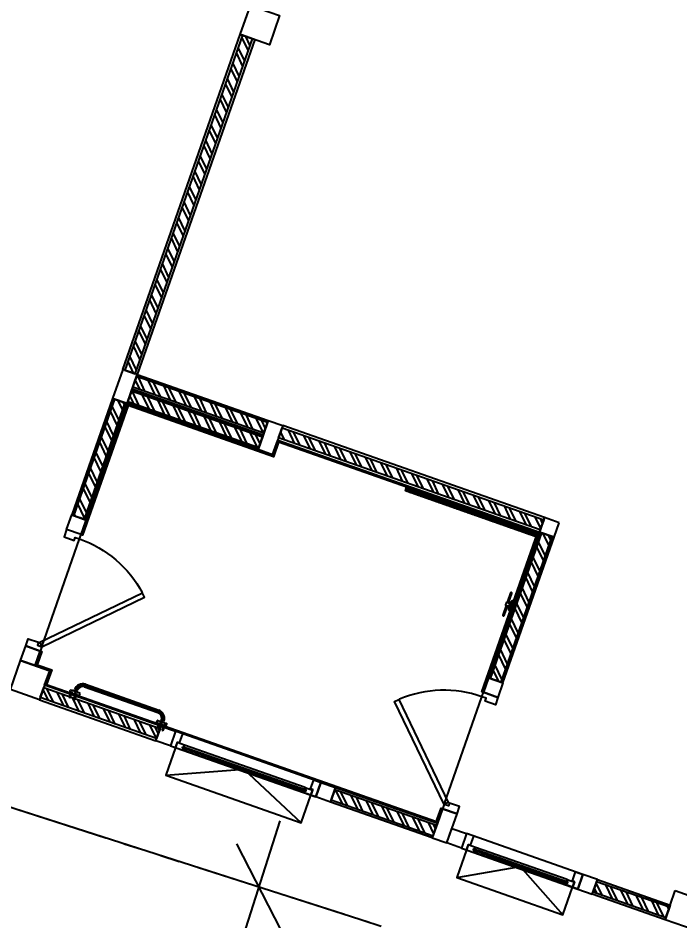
# Model space of a CAD drawing. Header units: inches. Extents: x -1366 to 1207, y -585 to 2554.
# Drawn here: x 390.8 to 395.09, y 2006.19 to 2012.04 of the extents above; entities that cross this region are included whole.
import ezdxf

# ---------------------------------------------------------------- set-up
doc = ezdxf.new("R2010")
doc.units = ezdxf.units.IN
doc.header["$MEASUREMENT"] = 0
doc.header["$PDSIZE"] = 0.05
doc.linetypes.add('CENTER', pattern=[1.625, 1.25, -0.125, 0.125, -0.125])
doc.linetypes.add('HOTWR', pattern=[1.625, 1, -0.125, 0.125, -0.125, 0.125, -0.125])
doc.layers.get('0').update_dxf_attribs({"linetype": 'CONTINUOUS'})
doc.layers.get('DEFPOINTS').update_dxf_attribs({"linetype": 'CONTINUOUS'})
for name, color, linetype in [('COLM', 3, 'CONTINUOUS'), ('DIM', 7, 'CONTINUOUS'), ('DOOR', 7, 'CONTINUOUS'), ('DOOR_SWNG', 1, 'CONTINUOUS'), ('Floor-2', 9, 'CONTINUOUS'), ('SANITARY', 9, 'CONTINUOUS'), ('Set Back', 10, 'HOTWR'), ('WALL', 7, 'CONTINUOUS'), ('Wall-Tile', 4, 'CONTINUOUS'), ('WALL_HATC', 251, 'CONTINUOUS'), ('WC-DET', 8, 'CONTINUOUS'), ('WC-OUT', 9, 'CONTINUOUS'), ('wind', 7, 'CONTINUOUS')]:
    doc.layers.add(name, color=color, linetype=linetype)
doc.styles.add('style10', font='THSarabun.ttf')
doc.dimstyles.new('C-CC100', dxfattribs={"dimtxt": 0.225, "dimasz": 0.15, "dimexe": 0.25, "dimexo": 0, "dimgap": 0.09, "dimtad": 1, "dimtih": 1, "dimtoh": 1, "dimzin": 0, "dimdsep": 46, "dimtxsty": 'style10', "dimblk1": 'B-2', "dimblk2": 'B-2', "dimsah": 1, "dimcen": 0.09, "dimdle": 0.18, "dimclrd": 1, "dimclre": 7, "dimclrt": 2, "dimadec": 0, "dimazin": 0, "dimtfac": 1, "dimtix": 1, "dimtmove": 2, "dimatfit": 3, "dimldrblk": 'B-2', "dimfxl": 1, "dimtolj": 1, "dimtzin": 0, "dimarcsym": 0})
doc.dimstyles.new('L-L350a-2', dxfattribs={"dimscale": 3, "dimtxt": 0.25, "dimasz": 0.15, "dimexe": 0.25, "dimexo": 0, "dimgap": 0.09, "dimtad": 1, "dimzin": 0, "dimdsep": 46, "dimtxsty": 'style10', "dimblk": 'B-3', "dimcen": 0.09, "dimdle": 0.18, "dimclrd": 1, "dimclre": 7, "dimclrt": 4, "dimadec": 0, "dimazin": 0, "dimtfac": 1, "dimtix": 1, "dimtmove": 2, "dimatfit": 3, "dimldrblk": 'B-2', "dimfxl": 1, "dimtolj": 1, "dimtzin": 0, "dimarcsym": 0})
pattern_1 = [(295.64616, (369.856366, 1979.938266), (0.06761131, 0.03246091), []), (295.64616, (369.84465, 1979.90491), (0.06761131, 0.03246091), [])]
pattern_2 = [(295.64616, (369.95072, 1979.90513), (0.06761131, 0.03246091), []), (295.64616, (369.939, 1979.87177), (0.06761131, 0.03246091), [])]

# ---------------------------------------------------------------- blocks, each defined once
blk = doc.blocks.new('B-3')
at = {"layer": 'DIM', "color": 7}
blk.add_line((-0.495, -0.495), (0.495, 0.495), dxfattribs=at)
at = {"layer": 'DIM'}
blk.add_line((-1, 0), (1, 0), dxfattribs=at)
blk = doc.blocks.new('*D89')
at = {"layer": 'DEFPOINTS', "color": 0, "transparency": 16777216}
for p in [(389.8161, 2007.2255), (392.3638, 2006.409), (388.5954, 2003.4163)]:
    blk.add_point(p, dxfattribs=at)
at = {"layer": 'DIM', "color": 7, "lineweight": -2, "transparency": 16777216}
for p, q in [((389.8161, 2007.2255), (393.078, 2006.1801)), ((388.5954, 2003.4163), (391.8573, 2002.3709))]:
    blk.add_line(p, q, dxfattribs=at)
at = {"layer": 'DIM', "color": 1, "lineweight": -2, "transparency": 16777216}
blk.add_line((391.2804, 2003.0284), (392.2265, 2005.9805), dxfattribs=at)
at = {"layer": 'DIM', "color": 1, "lineweight": -2, "transparency": 16777216, "xscale": 0.45, "yscale": 0.45, "zscale": 0.45}
for p, rotation in [((392.3638, 2006.409), 72.23079898166861), ((391.1431, 2002.5998), 252.2307989816686)]:
    blk.add_blockref('B-3', p, dxfattribs=dict(at, rotation=rotation))
at = {"layer": 'DIM', "color": 4, "transparency": 16777216, "insert": (391.1274, 2004.705), "char_height": 0.75, "attachment_point": 5, "rotation": 72.2308, "style": 'style10'}
blk.add_mtext('\\A1;4.00', dxfattribs=at)
blk = doc.blocks.new('B-2')
at = {"layer": 'DIM', "color": 2}
blk.add_line((0, 1), (0, -1), dxfattribs=at)
at = {"layer": 'DIM'}
blk.add_line((-1, 0), (1, 0), dxfattribs=at)
at = {"layer": 'DIM', "color": 2}
blk.add_circle((0, 0), 0.325, dxfattribs=at)
blk = doc.blocks.new('dr080sl3')
at = {"layer": 'DOOR'}
for points in [[(-0.37, 0.05), (0.1533, 0.5733), (0.1745, 0.552), (-0.3488, 0.0288)], [(-0.4, 0.05), (-0.4, -0.05), (-0.35, -0.05), (-0.35, 0.02), (-0.37, 0.02), (-0.37, 0.05)], [(0.4, 0.05), (0.4, -0.05), (0.35, -0.05), (0.35, 0.02), (0.37, 0.02), (0.37, 0.05)]]:
    blk.add_lwpolyline(points, close=True, dxfattribs=at)
at = {"layer": 'DOOR_SWNG'}
blk.add_arc((-0.37, 0.05), 0.74, 0, 42.27369, dxfattribs=at)
blk = doc.blocks.new('A$Cf44c07b2')
at = {"layer": 'WC-OUT'}
for p, q in [((0.0234, 0.0519), (0.0234, 0.0608)), ((0.0413, 0.0519), (0.0413, 0.0612)), ((0.0794, 0.1169), (0.5821, 0.1169)), ((0.0794, 0.0989), (0.5821, 0.0989)), ((0.6202, 0.0519), (0.6202, 0.0608)), ((0.6381, 0.0519), (0.6381, 0.0608)), ((0, 0.0329), (0, 0.0496)), ((0.065, 0.0329), (0, 0.0329)), ((0.0022, 0.0519), (0.0234, 0.0519)), ((0.0234, 0.0519), (0.0627, 0.0519)), ((0.065, 0.0329), (0.065, 0.0496)), ((0.5967, 0.0329), (0.5967, 0.0496)), ((0.6617, 0.0329), (0.5967, 0.0329)), ((0.5989, 0.0519), (0.6594, 0.0519)), ((0.6617, 0.0329), (0.6617, 0.0496))]:
    blk.add_line(p, q, dxfattribs=at)
at = {"layer": 'WC-OUT', "color": 251, "linetype": 'CENTER'}
for p, q in [((0.0324, 0.0608), (0.0324, 0.0252)), ((0.5821, 0.1079), (0.0794, 0.1079)), ((0.6292, 0.0519), (0.6292, 0.0608)), ((0.0072, 0.0222), (0.0079, 0.0202)), ((0.0073, 0.0224), (0.0086, 0.0224)), ((0.0074, 0.0224), (0.0074, 0.0329)), ((0.0074, 0.0045), (0.0074, 0.0215)), ((0.0077, 0.0045), (0.0074, 0.0045)), ((0.0075, 0.0018), (0.0079, 0.0046)), ((0.0077, 0.0045), (0.0076, 0.0045)), ((0.0085, 0.0045), (0.0077, 0.0045)), ((0.0087, 0.0222), (0.0079, 0.0202)), ((0.0143, 0.0011), (0.0081, 0.0011)), ((0.0139, 0.0045), (0.0085, 0.0045)), ((0.0098, 0.0045), (0.0088, 0.0025)), ((0.0131, 0.0017), (0.0093, 0.0017)), ((0.0111, 0.0045), (0.0111, 0.0174)), ((0.0114, 0.0174), (0.0111, 0.0174)), ((0.0112, 0.0437), (0.0112, 0)), ((0.0114, 0.0045), (0.0114, 0.0174)), ((0.0126, 0.0045), (0.0136, 0.0025)), ((0.0137, 0.0222), (0.0145, 0.0202)), ((0.0152, 0.0224), (0.0139, 0.0224)), ((0.0147, 0.0045), (0.0139, 0.0045)), ((0.0153, 0.0222), (0.0145, 0.0202)), ((0.0149, 0.0018), (0.0145, 0.0046)), ((0.015, 0.0045), (0.0147, 0.0045)), ((0.0149, 0.0045), (0.0147, 0.0045)), ((0.015, 0.0224), (0.015, 0.0329)), ((0.015, 0.0045), (0.015, 0.0214)), ((0.0396, 0.0222), (0.0404, 0.0202)), ((0.0397, 0.0224), (0.0411, 0.0224)), ((0.0399, 0.0224), (0.0399, 0.0329)), ((0.0399, 0.0045), (0.0399, 0.0215)), ((0.0402, 0.0045), (0.0399, 0.0045)), ((0.04, 0.0018), (0.0404, 0.0046)), ((0.0402, 0.0045), (0.04, 0.0045)), ((0.0409, 0.0045), (0.0402, 0.0045)), ((0.0412, 0.0222), (0.0404, 0.0202)), ((0.0468, 0.0011), (0.0405, 0.0011)), ((0.0464, 0.0045), (0.0409, 0.0045)), ((0.0423, 0.0045), (0.0413, 0.0025)), ((0.0456, 0.0017), (0.0418, 0.0017)), ((0.0435, 0.0045), (0.0435, 0.0174)), ((0.0438, 0.0174), (0.0435, 0.0174)), ((0.0437, 0.0437), (0.0437, 0)), ((0.0438, 0.0045), (0.0438, 0.0174)), ((0.0451, 0.0045), (0.0461, 0.0025)), ((0.0462, 0.0222), (0.047, 0.0202)), ((0.0476, 0.0224), (0.0463, 0.0224)), ((0.0471, 0.0045), (0.0464, 0.0045)), ((0.0478, 0.0222), (0.047, 0.0202)), ((0.0473, 0.0018), (0.047, 0.0046)), ((0.0474, 0.0045), (0.0471, 0.0045)), ((0.0473, 0.0045), (0.0471, 0.0045)), ((0.0474, 0.0224), (0.0474, 0.0329)), ((0.0474, 0.0045), (0.0474, 0.0214)), ((0.6138, 0.0227), (0.6146, 0.0207)), ((0.6139, 0.0229), (0.6153, 0.0229)), ((0.6141, 0.0229), (0.6141, 0.0334)), ((0.6141, 0.005), (0.6141, 0.0219)), ((0.6141, 0.005), (0.6144, 0.005)), ((0.6142, 0.0023), (0.6146, 0.0051)), ((0.6142, 0.005), (0.6144, 0.005)), ((0.6144, 0.005), (0.6152, 0.005)), ((0.6154, 0.0227), (0.6146, 0.0207)), ((0.6148, 0.0016), (0.621, 0.0016)), ((0.6152, 0.005), (0.6206, 0.005)), ((0.6165, 0.005), (0.6155, 0.003)), ((0.616, 0.0022), (0.6198, 0.0022)), ((0.6178, 0.005), (0.6178, 0.0179)), ((0.6178, 0.0179), (0.618, 0.0179)), ((0.6179, 0.0442), (0.6179, 0.0005)), ((0.618, 0.005), (0.618, 0.0179)), ((0.6193, 0.005), (0.6203, 0.003)), ((0.6204, 0.0227), (0.6212, 0.0207)), ((0.6218, 0.0229), (0.6205, 0.0229)), ((0.6206, 0.005), (0.6214, 0.005)), ((0.622, 0.0227), (0.6212, 0.0207)), ((0.6216, 0.0023), (0.6212, 0.0051)), ((0.6214, 0.005), (0.6217, 0.005)), ((0.6214, 0.005), (0.6216, 0.005)), ((0.6217, 0.0229), (0.6217, 0.0334)), ((0.6217, 0.005), (0.6217, 0.022)), ((0.6292, 0.0306), (0.6292, 0.0503)), ((0.6463, 0.0227), (0.647, 0.0207)), ((0.6464, 0.0229), (0.6477, 0.0229)), ((0.6466, 0.0229), (0.6466, 0.0334)), ((0.6466, 0.005), (0.6466, 0.0219)), ((0.6466, 0.005), (0.6469, 0.005)), ((0.6467, 0.0023), (0.6471, 0.0051)), ((0.6467, 0.005), (0.6469, 0.005)), ((0.6469, 0.005), (0.6476, 0.005)), ((0.6478, 0.0227), (0.647, 0.0207)), ((0.6472, 0.0016), (0.6535, 0.0016)), ((0.6476, 0.005), (0.6531, 0.005)), ((0.6489, 0.005), (0.648, 0.003)), ((0.6485, 0.0022), (0.6522, 0.0022)), ((0.6502, 0.005), (0.6502, 0.0179)), ((0.6502, 0.0179), (0.6505, 0.0179)), ((0.6503, 0.0442), (0.6503, 0.0005)), ((0.6505, 0.005), (0.6505, 0.0179)), ((0.6517, 0.005), (0.6527, 0.003)), ((0.6528, 0.0227), (0.6536, 0.0207)), ((0.6543, 0.0229), (0.653, 0.0229)), ((0.6531, 0.005), (0.6538, 0.005)), ((0.6544, 0.0227), (0.6536, 0.0207)), ((0.654, 0.0023), (0.6536, 0.0051)), ((0.6538, 0.005), (0.6541, 0.005)), ((0.6538, 0.005), (0.654, 0.005)), ((0.6541, 0.0229), (0.6541, 0.0334)), ((0.6541, 0.005), (0.6541, 0.022))]:
    blk.add_line(p, q, dxfattribs=at)
for centre in [(0.0112, 0.0202), (0.0437, 0.0202), (0.6179, 0.0207), (0.6503, 0.0207)]:
    blk.add_circle(centre, 0.00118, dxfattribs=at)
at = {"layer": 'WC-OUT'}
for centre, radius, start, end in [((0.0794, 0.0608), 0.056, 90, 180), ((0.0794, 0.0608), 0.0381, 90, 180), ((0.5821, 0.0608), 0.056, 0, 90), ((0.5821, 0.0608), 0.0381, 0, 90), ((0.0022, 0.0496), 0.00224, 90, 180), ((0.0627, 0.0496), 0.00224, 0, 90), ((0.5989, 0.0496), 0.00224, 90, 180), ((0.6594, 0.0496), 0.00224, 0, 90)]:
    blk.add_arc(centre, radius, start, end, dxfattribs=at)
at = {"layer": 'WC-OUT', "color": 251, "linetype": 'CENTER'}
for centre, radius, start, end in [((0.0794, 0.0608), 0.0471, 90, 180), ((0.5821, 0.0608), 0.0471, 0, 90), ((0.0073, 0.0223), 0.00014, 90, 201.15573), ((0.0081, 0.0017), 0.00056, 172.23483, 270), ((0.0081, 0.0042), 0.000472, 36.4635, 143.5365), ((0.0086, 0.0223), 0.00014, 338.84427, 90), ((0.0093, 0.0022), 0.00056, 153.43495, 270), ((0.0131, 0.0022), 0.00056, 270, 26.56505), ((0.0139, 0.0223), 0.00014, 90, 201.15573), ((0.0143, 0.0042), 0.000472, 36.4635, 143.5365), ((0.0143, 0.0017), 0.00056, 270, 7.76517), ((0.0152, 0.0223), 0.00014, 338.84427, 90), ((0.0397, 0.0223), 0.00014, 90, 201.15573), ((0.0405, 0.0017), 0.00056, 172.23483, 270), ((0.0406, 0.0042), 0.000472, 36.4635, 143.5365), ((0.0411, 0.0223), 0.00014, 338.84427, 90), ((0.0418, 0.0022), 0.00056, 153.43495, 270), ((0.0456, 0.0022), 0.00056, 270, 26.56505), ((0.0463, 0.0223), 0.00014, 90, 201.15573), ((0.0468, 0.0042), 0.000472, 36.4635, 143.5365), ((0.0468, 0.0017), 0.00056, 270, 7.76517), ((0.0476, 0.0223), 0.00014, 338.84427, 90), ((0.6139, 0.0228), 0.00014, 90, 201.15573), ((0.6148, 0.0022), 0.00056, 172.23483, 270), ((0.6148, 0.0047), 0.000472, 36.4635, 143.5365), ((0.6153, 0.0228), 0.00014, 338.84427, 90), ((0.616, 0.0027), 0.00056, 153.43495, 270), ((0.6198, 0.0027), 0.00056, 270, 26.56505), ((0.6205, 0.0228), 0.00014, 90, 201.15573), ((0.621, 0.0047), 0.000472, 36.4635, 143.5365), ((0.621, 0.0022), 0.00056, 270, 7.76517), ((0.6218, 0.0228), 0.00014, 338.84427, 90), ((0.6464, 0.0228), 0.00014, 90, 201.15573), ((0.6472, 0.0022), 0.00056, 172.23483, 270), ((0.6473, 0.0047), 0.000472, 36.4635, 143.5365), ((0.6477, 0.0228), 0.00014, 338.84427, 90), ((0.6485, 0.0027), 0.00056, 153.43495, 270), ((0.6522, 0.0027), 0.00056, 270, 26.56505), ((0.653, 0.0228), 0.00014, 90, 201.15573), ((0.6534, 0.0047), 0.000472, 36.4635, 143.5365), ((0.6535, 0.0022), 0.00056, 270, 7.76517), ((0.6543, 0.0228), 0.00014, 338.84427, 90)]:
    blk.add_arc(centre, radius, start, end, dxfattribs=at)
blk.add_point((0.6292, 0.0503), dxfattribs=at)
at = {"layer": 'WC-OUT'}
blk.add_point((0.6292, 0.0328), dxfattribs=at)
blk = doc.blocks.new('ct0150p')
at = {"layer": 'WC-OUT', "color": 251, "linetype": 'CENTER'}
blk.add_point((0.6005, 0.0357), dxfattribs=at)
at = {"layer": 'WC-OUT'}
blk.add_point((0.6005, -0.0012), dxfattribs=at)
blk.add_blockref('A$Cf44c07b2', (-0.0323, -0.0329))
blk = doc.blocks.new('A$C117C6F3A')
at = {"layer": 'SANITARY'}
for points in [[(0.0045, 0.0365, 1), (0.0045, 0.0275), (0.0695, 0.0275, 1)], [(0.0695, 0.0365), (0.0045, 0.0365, 1)], [(0.0695, 0.017), (0.0695, 0.039, -0.181818), (0.0915, 0.039), (0.0915, 0.017)], [(0.0915, 0.0275), (0.1565, 0.0275, 1), (0.1565, 0.0365), (0.0915, 0.0365, 1)]]:
    blk.add_lwpolyline(points, format="xyb", dxfattribs=at)
blk.add_lwpolyline([(0.0605, 0.0145), (0.0605, 0.0155, -0.414214), (0.062, 0.017), (0.099, 0.017, -0.414214), (0.1005, 0.0155), (0.1005, 0.0145, 0.414214), (0.101, 0.014), (0.1065, 0.014, -0.414214), (0.108, 0.0125), (0.108, 0.0115, 0.414214), (0.1085, 0.011), (0.1115, 0.011, -0.414214), (0.1155, 0.007), (0.1155, 0), (0.0455, 0), (0.0455, 0.007, -0.414214), (0.0495, 0.011), (0.0525, 0.011, 0.414214), (0.053, 0.0115), (0.053, 0.0125, -0.414214), (0.0545, 0.014), (0.06, 0.014, 0.414214)], format="xyb", close=True, dxfattribs=at)
for points in [[(0.053, 0.011), (0.108, 0.011)], [(0.1005, 0.014), (0.0605, 0.014)]]:
    blk.add_lwpolyline(points, dxfattribs=at)
blk = doc.blocks.new('*D792')
at = {"layer": 'DEFPOINTS', "color": 0, "transparency": 16777216}
for p in [(374.9876, 2007.7898), (374.2109, 2005.5462), (399.3538, 1999.9812)]:
    blk.add_point(p, dxfattribs=at)
at = {"layer": 'DIM', "color": 7, "lineweight": -2, "transparency": 16777216}
for p, q in [((374.9876, 2007.7898), (374.1291, 2005.3099)), ((399.3538, 1999.9812), (398.3017, 1996.942))]:
    blk.add_line(p, q, dxfattribs=at)
at = {"layer": 'DIM', "color": 1, "lineweight": -2, "transparency": 16777216}
for p, q in [((374.9196, 2005.3008), (385.4049, 2001.6711)), ((397.6748, 1997.4236), (387.1895, 2001.0533))]:
    blk.add_line(p, q, dxfattribs=at)
at = {"layer": 'DIM', "color": 1, "lineweight": -2, "transparency": 16777216, "xscale": 0.75, "yscale": 0.75, "zscale": 0.75}
for p, rotation in [((374.2109, 2005.5462), 160.9055121148177), ((398.3835, 1997.1782), 340.9055121148177)]:
    blk.add_blockref('B-2', p, dxfattribs=dict(at, rotation=rotation))
at = {"layer": 'DIM', "color": 2, "transparency": 16777216, "insert": (386.2972, 2001.3622), "char_height": 0.5, "attachment_point": 5, "style": 'style10'}
blk.add_mtext('\\A1;25.58', dxfattribs=at)

msp = doc.modelspace()

# ---------------------------------------------------------------- hatches: boundary and pattern name
at = {"layer": 'WALL_HATC'}
h = msp.add_hatch(dxfattribs=at)
h.set_pattern_fill('ANSI32', color=256, scale=0.2, angle=250.64616, style=0)
h.set_pattern_definition([(295.64616, (370.434665, 1999.365804), (0.0676113, 0.0324609), []), (295.64616, (370.42295, 1999.33245), (0.0676113, 0.0324609), [])])
h.paths.add_polyline_path([(392.2561, 2011.9289), (391.494, 2009.7588), (391.56, 2009.7356), (392.3221, 2011.9057)])
h = msp.add_hatch(dxfattribs=at)
h.set_pattern_fill('ANSI32', color=256, scale=0.2, angle=430.64616, style=0)
h.set_pattern_definition(pattern_2)
h.paths.add_polyline_path([(392.4184, 2009.4183), (391.5692, 2009.7165), (391.546, 2009.6504), (392.3952, 2009.3522)])
h = msp.add_hatch(dxfattribs=at)
h.set_pattern_fill('ANSI32', color=256, scale=0.2, angle=430.64616, style=0)
h.set_pattern_definition(pattern_2)
h.paths.add_polyline_path([(392.3852, 2009.3239), (391.5361, 2009.6221), (391.5129, 2009.5561), (392.362, 2009.2579)])
h = msp.add_hatch(dxfattribs=at)
h.set_pattern_fill('ANSI32', color=256, scale=0.2, angle=70.65227, style=0)
h.set_pattern_definition([(295.64616, (370.567205, 1999.74321), (0.0676113, 0.0324609), []), (295.64616, (370.55549, 1999.70985), (0.0676113, 0.0324609), [])])
h.paths.add_polyline_path([(391.1626, 2008.8153), (391.4277, 2009.5701), (391.4937, 2009.5469), (391.2287, 2008.7921)])
h = msp.add_hatch(dxfattribs=at)
h.set_pattern_fill('ANSI32', color=256, scale=0.2, angle=430.64616, style=0)
h.set_pattern_definition(pattern_1)
h.paths.add_polyline_path([(394.1878, 2008.7227), (392.4895, 2009.3191), (392.5127, 2009.3851), (394.211, 2008.7887)])
h = msp.add_hatch(dxfattribs=at)
h.set_pattern_fill('ANSI32', color=256, scale=0.2, angle=430.64616, style=0)
h.set_pattern_definition(pattern_1)
h.paths.add_polyline_path([(393.8656, 2007.76), (394.197, 2008.7035), (394.263, 2008.6803), (393.9317, 2007.7368)])
h = msp.add_hatch(dxfattribs=at)
h.set_pattern_fill('ANSI32', color=256, scale=0.2, angle=430.64616, style=0)
h.set_pattern_definition([(295.64616, (369.81818, 1979.52773), (0.06761131, 0.03246091), []), (295.64616, (369.80646, 1979.49437), (0.06761131, 0.03246091), [])])
h.paths.add_polyline_path([(391.6994, 2007.3708), (390.9445, 2007.6359), (390.9677, 2007.702), (391.7226, 2007.4369)])
h = msp.add_hatch(dxfattribs=at)
h.set_pattern_fill('ANSI32', color=256, scale=0.2, angle=70.65227, style=0)
h.set_pattern_definition([(295.64616, (369.723826, 1979.56086), (0.06761131, 0.03246091), []), (295.64616, (369.71211, 1979.527506), (0.06761131, 0.03246091), [])])
h.paths.add_polyline_path([(392.8314, 2006.9733), (393.492, 2006.7413), (393.5152, 2006.8073), (392.8546, 2007.0393)])
h = msp.add_hatch(dxfattribs=at)
h.set_pattern_fill('ANSI32', color=256, scale=0.2, angle=430.64616, style=0)
h.set_pattern_definition([(295.64616, (372.09417, 1972.63067), (0.06761131, 0.03246091), []), (295.64616, (372.08245, 1972.59731), (0.06761131, 0.03246091), [])])
h.paths.add_polyline_path([(394.5298, 2006.3768), (395.0016, 2006.2111), (395.0248, 2006.2772), (394.553, 2006.4428)])
at = {"layer": 'WC-OUT'}
h = msp.add_hatch(dxfattribs=at)
h.set_pattern_fill('ANSI31', color=251, scale=0.05, angle=340.64973)
h.set_pattern_definition([(25.6486956, (271.6215085, 2110.806644), (-0.00270532537, 0.00563415607), [])])
h.paths.add_polyline_path([(394.1618, 2008.6788), (393.3127, 2008.977), (393.3209, 2009.0006), (394.1701, 2008.7024)])

# ---------------------------------------------------------------- linework, layer by layer
at = {"layer": 'COLM'}
for points in [[(392.3082, 2012.1225), (392.4969, 2012.0563), (392.4306, 2011.8676), (392.2419, 2011.9338)], [(390.8171, 2007.8767), (391.0058, 2007.8105), (390.9395, 2007.6218), (390.7508, 2007.688)], [(395.0629, 2006.3857), (395.2516, 2006.3194), (395.1853, 2006.1307), (394.9966, 2006.197)]]:
    msp.add_lwpolyline(points, close=True, dxfattribs=at)
at = {"layer": 'Floor-2'}
for p, q in [((390.9545, 2007.9663), (391.1997, 2008.6645)), ((393.5632, 2006.9441), (393.8084, 2007.6423))]:
    msp.add_line(p, q, dxfattribs=at)
at = {"layer": 'Set Back'}
msp.add_line((374.9428, 2011.992), (406.1823, 2001.9806), dxfattribs=at)
at = {"layer": 'WALL'}
for points in [[(391.4798, 2009.7638), (392.2419, 2011.9338), (392.3363, 2011.9007), (391.5742, 2009.7306)], [(391.4135, 2009.5751), (391.5079, 2009.5419), (391.5742, 2009.7306), (391.4798, 2009.7638)], [(392.3902, 2009.3381), (391.541, 2009.6363), (391.5742, 2009.7306), (392.4233, 2009.4324)], [(392.3571, 2009.2437), (391.5079, 2009.5419), (391.541, 2009.6363), (392.3902, 2009.3381)], [(391.4135, 2009.5751), (391.1485, 2008.8203), (391.2428, 2008.7871), (391.5079, 2009.5419)], [(392.4514, 2009.2106), (392.357, 2009.2437), (392.4233, 2009.4324), (392.5177, 2009.3993)], [(394.216, 2008.8028), (392.5177, 2009.3993), (392.4845, 2009.3049), (394.1828, 2008.7085)], [(391.1485, 2008.8203), (391.2428, 2008.7871), (391.2097, 2008.6928), (391.1153, 2008.7259)], [(394.3103, 2008.7697), (394.216, 2008.8028), (394.1828, 2008.7085), (394.2772, 2008.6754)], [(394.1828, 2008.7085), (393.8515, 2007.765), (393.9458, 2007.7319), (394.2772, 2008.6754)], [(390.8502, 2007.9711), (390.9446, 2007.938), (390.9115, 2007.8436), (390.8171, 2007.8767)], [(393.9127, 2007.6375), (393.8184, 2007.6706), (393.8515, 2007.765), (393.9458, 2007.7319)], [(391.7276, 2007.451), (390.9727, 2007.7161), (390.9395, 2007.6218), (391.6945, 2007.3567)], [(391.8219, 2007.4179), (391.7888, 2007.3235), (391.6945, 2007.3567), (391.7276, 2007.451)], [(392.8266, 2006.9591), (392.7322, 2006.9922), (392.7653, 2007.0866), (392.8597, 2007.0534)], [(392.8596, 2007.0535), (393.5201, 2006.8215), (393.487, 2006.7271), (392.8264, 2006.9591)], [(393.6476, 2006.8827), (393.5533, 2006.9158), (393.487, 2006.7271), (393.5814, 2006.694)], [(393.5814, 2006.694), (393.6145, 2006.7883), (393.7088, 2006.7552), (393.6757, 2006.6609)], [(394.5249, 2006.3626), (394.558, 2006.457), (394.4637, 2006.4901), (394.4305, 2006.3958)], [(394.5249, 2006.3626), (394.558, 2006.457), (394.4637, 2006.4901), (394.4305, 2006.3958)], [(394.9966, 2006.197), (394.5249, 2006.3626), (394.558, 2006.457), (395.0298, 2006.2913)]]:
    msp.add_lwpolyline(points, close=True, dxfattribs=at)
at = {"layer": 'Wall-Tile'}
for points in [[(393.8184, 2007.6706), (393.8089, 2007.674), (394.1701, 2008.7024), (392.4907, 2009.2922), (392.4575, 2009.1979), (391.514, 2009.5292), (391.2191, 2008.6895), (391.2097, 2008.6928), (391.5079, 2009.5419), (392.4514, 2009.2106), (392.4845, 2009.3049), (394.1828, 2008.7085), (393.8184, 2007.6706)], [(390.9446, 2007.938), (390.954, 2007.9347), (390.9242, 2007.8497), (391.0186, 2007.8166), (390.9854, 2007.7223), (393.514, 2006.8342), (393.5107, 2006.8248), (390.9727, 2007.7161), (391.0058, 2007.8105), (390.9115, 2007.8436), (390.9446, 2007.938)]]:
    msp.add_lwpolyline(points, dxfattribs=at)
msp.add_lwpolyline([(393.5533, 2006.9158), (393.5201, 2006.8215), (393.5107, 2006.8248), (393.5438, 2006.9191)], close=True, dxfattribs=at)
at = {"layer": 'WALL_HATC'}
for points in [[(392.2561, 2011.9289), (391.494, 2009.7588), (391.56, 2009.7356), (392.3221, 2011.9057), (392.2561, 2011.9289)], [(391.1626, 2008.8153), (391.4277, 2009.5701), (391.4937, 2009.5469), (391.2287, 2008.7921), (391.1626, 2008.8153)], [(393.8656, 2007.76), (394.197, 2008.7035), (394.263, 2008.6803), (393.9317, 2007.7368), (393.8656, 2007.76)], [(394.5298, 2006.3768), (395.0016, 2006.2111), (395.0248, 2006.2772), (394.553, 2006.4428), (394.5298, 2006.3768)]]:
    msp.add_lwpolyline(points, dxfattribs=at)
for points in [[(392.4184, 2009.4183), (391.5692, 2009.7165), (391.546, 2009.6504), (392.3952, 2009.3522)], [(392.3852, 2009.3239), (391.5361, 2009.6221), (391.5129, 2009.5561), (392.362, 2009.2579)], [(394.1878, 2008.7227), (392.4895, 2009.3191), (392.5127, 2009.3851), (394.211, 2008.7887)], [(391.6994, 2007.3708), (390.9445, 2007.6359), (390.9677, 2007.702), (391.7226, 2007.4369)], [(392.8314, 2006.9733), (393.492, 2006.7413), (393.5152, 2006.8073), (392.8546, 2007.0393)]]:
    msp.add_lwpolyline(points, close=True, dxfattribs=at)
at = {"layer": 'WC-OUT'}
msp.add_lwpolyline([(394.1618, 2008.6788), (393.3127, 2008.977), (393.3209, 2009.0006), (394.1701, 2008.7024)], close=True, dxfattribs=at)
at = {"layer": 'wind', "color": 8, "linetype": 'Continuous'}
for p, q in [((392.6636, 2007.0534), (391.8805, 2007.3284)), ((392.652, 2007.0204), (391.8689, 2007.2954)), ((394.3503, 2006.4239), (393.7559, 2006.6327)), ((394.3503, 2006.4239), (393.7559, 2006.6327)), ((394.3619, 2006.457), (393.7675, 2006.6657)), ((394.3619, 2006.457), (393.7675, 2006.6657))]:
    msp.add_line(p, q, dxfattribs=at)
at = {"layer": 'wind'}
for points in [[(391.7887, 2007.3236), (391.8217, 2007.312), (391.8343, 2007.3478), (391.8485, 2007.3428), (391.869, 2007.4013), (391.8218, 2007.4179)], [(391.8217, 2007.312), (391.8689, 2007.2954), (391.8805, 2007.3284), (391.8333, 2007.345)], [(392.7322, 2006.9922), (392.6992, 2007.0038), (392.7118, 2007.0397), (392.6976, 2007.0446), (392.7182, 2007.1031), (392.7653, 2007.0866)], [(392.6992, 2007.0038), (392.652, 2007.0204), (392.6636, 2007.0534), (392.7108, 2007.0368)], [(393.6757, 2006.6609), (393.7087, 2006.6493), (393.7213, 2006.6851), (393.7355, 2006.6801), (393.756, 2006.7386), (393.7088, 2006.7552)], [(393.7087, 2006.6493), (393.7559, 2006.6327), (393.7675, 2006.6657), (393.7203, 2006.6823)], [(394.4305, 2006.3958), (394.3975, 2006.4074), (394.4101, 2006.4432), (394.3959, 2006.4482), (394.4165, 2006.5067), (394.4637, 2006.4901)], [(394.4305, 2006.3958), (394.3975, 2006.4074), (394.4101, 2006.4432), (394.3959, 2006.4482), (394.4165, 2006.5067), (394.4637, 2006.4901)], [(394.3975, 2006.4074), (394.3503, 2006.4239), (394.3619, 2006.457), (394.4091, 2006.4404)], [(394.3975, 2006.4074), (394.3503, 2006.4239), (394.3619, 2006.457), (394.4091, 2006.4404)]]:
    msp.add_lwpolyline(points, close=True, dxfattribs=at)
at = {"layer": 'wind', "color": 8, "linetype": 'Continuous'}
for points in [[(392.7653, 2007.0866), (391.8218, 2007.4179), (391.7887, 2007.3236), (392.7322, 2006.9922)], [(394.4637, 2006.4901), (393.7088, 2006.7552), (393.6757, 2006.6609), (394.4305, 2006.3958)], [(394.4637, 2006.4901), (393.7088, 2006.7552), (393.6757, 2006.6609), (394.4305, 2006.3958)]]:
    msp.add_lwpolyline(points, close=True, dxfattribs=at)
for points in [[(391.8217, 2007.312), (391.7587, 2007.1326), (392.6362, 2006.8244), (392.6992, 2007.0038)], [(393.7087, 2006.6493), (393.6457, 2006.4699), (394.3345, 2006.228), (394.3975, 2006.4074)], [(393.7087, 2006.6493), (393.6457, 2006.4699), (394.3345, 2006.228), (394.3975, 2006.4074)]]:
    msp.add_lwpolyline(points, dxfattribs=at)
at = {"layer": 'wind', "color": 6}
for points in [[(391.8663, 2007.3181), (391.8643, 2007.3124), (392.6662, 2007.0307), (392.6682, 2007.0364)], [(393.7533, 2006.6554), (393.7513, 2006.6497), (394.3646, 2006.4343), (394.3665, 2006.44)], [(393.7533, 2006.6554), (393.7513, 2006.6497), (394.3646, 2006.4343), (394.3665, 2006.44)]]:
    msp.add_lwpolyline(points, close=True, dxfattribs=at)
at = {"layer": 'wind', "color": 251, "linetype": 'Continuous'}
for points in [[(391.7587, 2007.1326), (392.2653, 2007.1716), (392.6362, 2006.8244)], [(393.6457, 2006.4699), (394.0579, 2006.542), (394.3345, 2006.228)], [(393.6457, 2006.4699), (394.0579, 2006.542), (394.3345, 2006.228)]]:
    msp.add_lwpolyline(points, dxfattribs=at)

# ---------------------------------------------------------------- block references
at = {"xscale": -1, "rotation": 250.6492131976285}
msp.add_blockref('dr080sl3', (391.03, 2008.3319), dxfattribs=at)
at = {"rotation": 70.6492131976285}
msp.add_blockref('dr080sl3', (393.733, 2007.2767), dxfattribs=at)
at = {"layer": 'DIM', "ltscale": 0.25, "rotation": 340.6492131976285}
msp.add_blockref('ct0150p', (391.1661, 2007.6588), dxfattribs=at)
at = {"layer": 'WC-DET', "rotation": 70.6492131976285}
msp.add_blockref('A$C117C6F3A', (393.9778, 2008.1547), dxfattribs=at)

# ---------------------------------------------------------------- dimensions: what is measured, and where the dimension line sits
at = {"layer": 'DIM'}
dim = msp.add_linear_dim(base=(374.2109, 2005.5462), p1=(399.3538, 1999.9812), p2=(374.9876, 2007.7898), angle=340.90551, dimstyle='C-CC100', override={"dimtxt": 0.5, "dimasz": 0.75}, dxfattribs=at)
dim.commit()
dim.dimension.update_dxf_attribs({"geometry": '*D792', "text_midpoint": (386.2972, 2001.3622)})
dim = msp.add_aligned_dim(p1=(388.5954, 2003.4163), p2=(389.8161, 2007.2255), distance=-2.6754, dimstyle='L-L350a-2', override={"dimtxsty": 'style10', "dimldrblk": 'B-2'}, dxfattribs=at)
dim.commit()
dim.dimension.update_dxf_attribs({"geometry": '*D89', "text_midpoint": (391.1274, 2004.705)})

doc.saveas('drawing.dxf')
